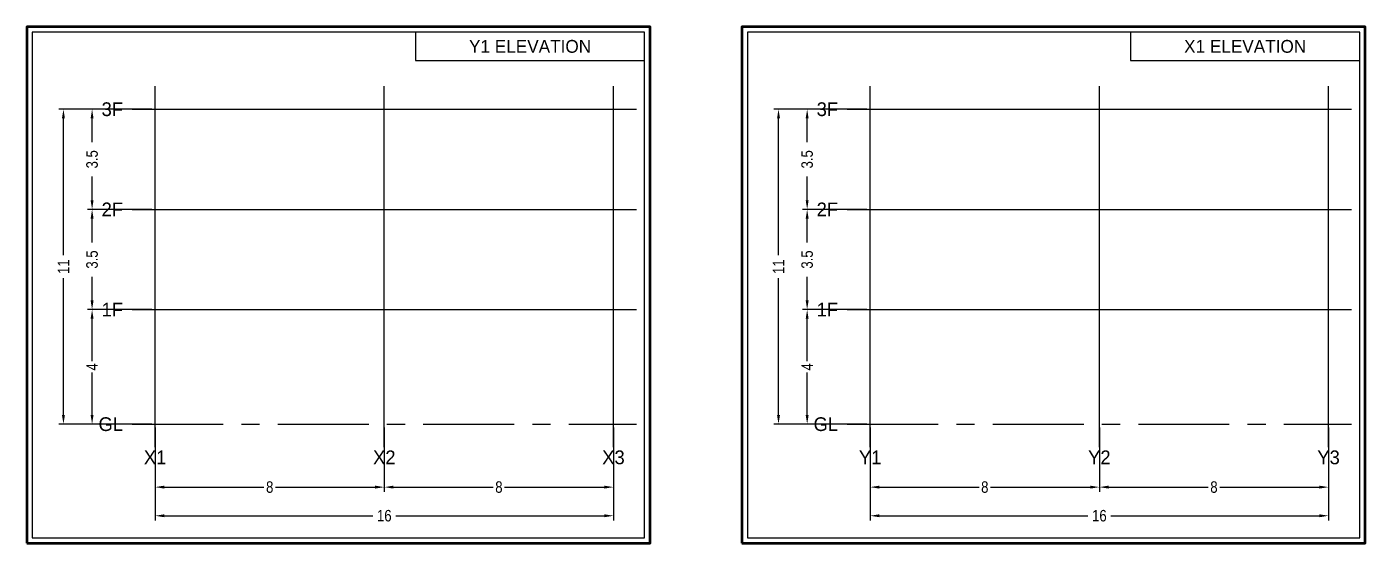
# Model space of a CAD drawing. Header units: metres. Extents: x -4.5 to 67.2, y -4.2 to 92.8.
# Drawn here: x 20.48 to 67.2, y -4.16 to 13.88 of the extents above; entities that cross this region are included whole.
import ezdxf
from ezdxf.enums import TextEntityAlignment as Align

# ---------------------------------------------------------------- set-up
doc = ezdxf.new("R2010")
doc.units = ezdxf.units.M
doc.linetypes.add('CENTER', pattern=[5.08, 3.175, -0.635, 0.635, -0.635])
for name, color, linetype in [('ELEV_X1_BEAM', 3, 'Continuous'), ('ELEV_X1_COL', 1, 'Continuous'), ('ELEV_X1_DIM', 2, 'Continuous'), ('ELEV_X1_FRAME', 5, 'Continuous'), ('ELEV_X1_GRID', 8, 'Continuous'), ('ELEV_X1_TEXT', 7, 'Continuous'), ('ELEV_Y1_BEAM', 3, 'Continuous'), ('ELEV_Y1_COL', 1, 'Continuous'), ('ELEV_Y1_DIM', 2, 'Continuous'), ('ELEV_Y1_FRAME', 5, 'Continuous'), ('ELEV_Y1_GRID', 8, 'Continuous'), ('ELEV_Y1_TEXT', 7, 'Continuous')]:
    doc.layers.add(name, color=color, linetype=linetype)
doc.styles.add('OpenSansCondensed-Light', font='OpenSansCondensed-Light.ttf')
doc.dimstyles.new('STRUCT_DIM', dxfattribs={"dimtxt": 0.4, "dimasz": 0.32, "dimexe": 0.16, "dimexo": 0.12, "dimgap": 0.12, "dimtad": 1, "dimdsep": 46, "dimcen": 2.5, "dimclrt": 2, "dimazin": 3, "dimtfac": 1, "dimtmove": 0, "dimatfit": 3})

# ---------------------------------------------------------------- blocks, each defined once
blk = doc.blocks.new('_CLOSEDFILLED')
at = {"color": 0, "linetype": 'BYBLOCK'}
blk.add_solid([(-1, 0.16), (0, 0), (-1, -0.16)], dxfattribs=at)
blk = doc.blocks.new('*D25')
for p, q in [((24.96, -0.12), (24.96, -2.36)), ((32.96, -0.12), (32.96, -2.36)), ((25.28, -2.2), (28.76, -2.2)), ((29.16, -2.2), (32.64, -2.2))]:
    blk.add_line(p, q)
at = {"layer": 'Defpoints'}
for p in [(24.96, 0), (32.96, 0), (24.96, -2.2)]:
    blk.add_point(p, dxfattribs=at)
at = {"layer": 'ELEV_Y1_DIM', "xscale": 0.32000000000000006, "yscale": 0.32000000000000006, "rotation": 180}
blk.add_blockref('_CLOSEDFILLED', (24.96, -2.2), dxfattribs=at)
at = {"layer": 'ELEV_Y1_DIM', "xscale": 0.32000000000000006, "yscale": 0.32000000000000006}
blk.add_blockref('_CLOSEDFILLED', (32.96, -2.2), dxfattribs=at)
at = {"layer": 'ELEV_Y1_DIM', "color": 2, "insert": (28.96, -2.2), "char_height": 0.4, "attachment_point": 5, "style": 'OpenSansCondensed-Light'}
blk.add_mtext('8', dxfattribs=at)
blk = doc.blocks.new('*D26')
for p, q in [((32.96, -0.12), (32.96, -2.36)), ((40.96, -0.12), (40.96, -2.36)), ((33.28, -2.2), (36.76, -2.2)), ((37.16, -2.2), (40.64, -2.2))]:
    blk.add_line(p, q)
at = {"layer": 'Defpoints'}
for p in [(32.96, 0), (40.96, 0), (32.96, -2.2)]:
    blk.add_point(p, dxfattribs=at)
at = {"layer": 'ELEV_Y1_DIM', "xscale": 0.32000000000000006, "yscale": 0.32000000000000006, "rotation": 180}
blk.add_blockref('_CLOSEDFILLED', (32.96, -2.2), dxfattribs=at)
at = {"layer": 'ELEV_Y1_DIM', "xscale": 0.32000000000000006, "yscale": 0.32000000000000006}
blk.add_blockref('_CLOSEDFILLED', (40.96, -2.2), dxfattribs=at)
at = {"layer": 'ELEV_Y1_DIM', "color": 2, "insert": (36.96, -2.2), "char_height": 0.4, "attachment_point": 5, "style": 'OpenSansCondensed-Light'}
blk.add_mtext('8', dxfattribs=at)
blk = doc.blocks.new('*D27')
for p, q in [((24.96, -0.12), (24.96, -3.36)), ((40.96, -0.12), (40.96, -3.36)), ((25.28, -3.2), (32.56, -3.2)), ((33.36, -3.2), (40.64, -3.2))]:
    blk.add_line(p, q)
at = {"layer": 'Defpoints'}
for p in [(24.96, 0), (40.96, 0), (24.96, -3.2)]:
    blk.add_point(p, dxfattribs=at)
at = {"layer": 'ELEV_Y1_DIM', "xscale": 0.32000000000000006, "yscale": 0.32000000000000006, "rotation": 180}
blk.add_blockref('_CLOSEDFILLED', (24.96, -3.2), dxfattribs=at)
at = {"layer": 'ELEV_Y1_DIM', "xscale": 0.32000000000000006, "yscale": 0.32000000000000006}
blk.add_blockref('_CLOSEDFILLED', (40.96, -3.2), dxfattribs=at)
at = {"layer": 'ELEV_Y1_DIM', "color": 2, "insert": (32.96, -3.2), "char_height": 0.4, "attachment_point": 5, "style": 'OpenSansCondensed-Light'}
blk.add_mtext('16', dxfattribs=at)
blk = doc.blocks.new('*D28')
for p, q in [((24.84, 4), (22.6, 4)), ((22.76, 2.2), (22.76, 3.68)), ((22.76, 0.32), (22.76, 1.8)), ((24.84, 0), (22.6, 0))]:
    blk.add_line(p, q)
at = {"layer": 'Defpoints'}
for p in [(24.96, 4), (22.76, 0), (24.96, 0)]:
    blk.add_point(p, dxfattribs=at)
at = {"layer": 'ELEV_Y1_DIM', "xscale": 0.32000000000000006, "yscale": 0.32000000000000006}
for p, rotation in [((22.76, 4), 90), ((22.76, 0), 270)]:
    blk.add_blockref('_CLOSEDFILLED', p, dxfattribs=dict(at, rotation=rotation))
at = {"layer": 'ELEV_Y1_DIM', "color": 2, "insert": (22.76, 2), "char_height": 0.4, "attachment_point": 5, "rotation": 90, "style": 'OpenSansCondensed-Light'}
blk.add_mtext('4', dxfattribs=at)
blk = doc.blocks.new('*D29')
for p, q in [((24.84, 7.5), (22.6, 7.5)), ((22.76, 6.35), (22.76, 7.18)), ((22.76, 4.32), (22.76, 5.15)), ((24.84, 4), (22.6, 4))]:
    blk.add_line(p, q)
at = {"layer": 'Defpoints'}
for p in [(24.96, 7.5), (22.76, 4), (24.96, 4)]:
    blk.add_point(p, dxfattribs=at)
at = {"layer": 'ELEV_Y1_DIM', "xscale": 0.32000000000000006, "yscale": 0.32000000000000006}
for p, rotation in [((22.76, 7.5), 90), ((22.76, 4), 270)]:
    blk.add_blockref('_CLOSEDFILLED', p, dxfattribs=dict(at, rotation=rotation))
at = {"layer": 'ELEV_Y1_DIM', "color": 2, "insert": (22.76, 5.75), "char_height": 0.4, "attachment_point": 5, "rotation": 90, "style": 'OpenSansCondensed-Light'}
blk.add_mtext('3.5', dxfattribs=at)
blk = doc.blocks.new('*D30')
for p, q in [((24.84, 11), (22.6, 11)), ((22.76, 9.85), (22.76, 10.68)), ((22.76, 7.82), (22.76, 8.65)), ((24.84, 7.5), (22.6, 7.5))]:
    blk.add_line(p, q)
at = {"layer": 'Defpoints'}
for p in [(24.96, 11), (22.76, 7.5), (24.96, 7.5)]:
    blk.add_point(p, dxfattribs=at)
at = {"layer": 'ELEV_Y1_DIM', "xscale": 0.32000000000000006, "yscale": 0.32000000000000006}
for p, rotation in [((22.76, 11), 90), ((22.76, 7.5), 270)]:
    blk.add_blockref('_CLOSEDFILLED', p, dxfattribs=dict(at, rotation=rotation))
at = {"layer": 'ELEV_Y1_DIM', "color": 2, "insert": (22.76, 9.25), "char_height": 0.4, "attachment_point": 5, "rotation": 90, "style": 'OpenSansCondensed-Light'}
blk.add_mtext('3.5', dxfattribs=at)
blk = doc.blocks.new('*D31')
for p, q in [((24.84, 11), (21.6, 11)), ((21.76, 5.9), (21.76, 10.68)), ((21.76, 0.32), (21.76, 5.1)), ((24.84, 0), (21.6, 0))]:
    blk.add_line(p, q)
at = {"layer": 'Defpoints'}
for p in [(24.96, 11), (21.76, 0), (24.96, 0)]:
    blk.add_point(p, dxfattribs=at)
at = {"layer": 'ELEV_Y1_DIM', "xscale": 0.32000000000000006, "yscale": 0.32000000000000006}
for p, rotation in [((21.76, 11), 90), ((21.76, 0), 270)]:
    blk.add_blockref('_CLOSEDFILLED', p, dxfattribs=dict(at, rotation=rotation))
at = {"layer": 'ELEV_Y1_DIM', "color": 2, "insert": (21.76, 5.5), "char_height": 0.4, "attachment_point": 5, "rotation": 90, "style": 'OpenSansCondensed-Light'}
blk.add_mtext('11', dxfattribs=at)
blk = doc.blocks.new('*D46')
for p, q in [((49.92, -0.12), (49.92, -2.36)), ((57.92, -0.12), (57.92, -2.36)), ((50.24, -2.2), (53.72, -2.2)), ((54.12, -2.2), (57.6, -2.2))]:
    blk.add_line(p, q)
at = {"layer": 'Defpoints'}
for p in [(49.92, 0), (57.92, 0), (49.92, -2.2)]:
    blk.add_point(p, dxfattribs=at)
at = {"layer": 'ELEV_X1_DIM', "xscale": 0.32000000000000006, "yscale": 0.32000000000000006, "rotation": 180}
blk.add_blockref('_CLOSEDFILLED', (49.92, -2.2), dxfattribs=at)
at = {"layer": 'ELEV_X1_DIM', "xscale": 0.32000000000000006, "yscale": 0.32000000000000006}
blk.add_blockref('_CLOSEDFILLED', (57.92, -2.2), dxfattribs=at)
at = {"layer": 'ELEV_X1_DIM', "color": 2, "insert": (53.92, -2.2), "char_height": 0.4, "attachment_point": 5, "style": 'OpenSansCondensed-Light'}
blk.add_mtext('8', dxfattribs=at)
blk = doc.blocks.new('*D47')
for p, q in [((57.92, -0.12), (57.92, -2.36)), ((65.92, -0.12), (65.92, -2.36)), ((58.24, -2.2), (61.72, -2.2)), ((62.12, -2.2), (65.6, -2.2))]:
    blk.add_line(p, q)
at = {"layer": 'Defpoints'}
for p in [(57.92, 0), (65.92, 0), (57.92, -2.2)]:
    blk.add_point(p, dxfattribs=at)
at = {"layer": 'ELEV_X1_DIM', "xscale": 0.32000000000000006, "yscale": 0.32000000000000006, "rotation": 180}
blk.add_blockref('_CLOSEDFILLED', (57.92, -2.2), dxfattribs=at)
at = {"layer": 'ELEV_X1_DIM', "xscale": 0.32000000000000006, "yscale": 0.32000000000000006}
blk.add_blockref('_CLOSEDFILLED', (65.92, -2.2), dxfattribs=at)
at = {"layer": 'ELEV_X1_DIM', "color": 2, "insert": (61.92, -2.2), "char_height": 0.4, "attachment_point": 5, "style": 'OpenSansCondensed-Light'}
blk.add_mtext('8', dxfattribs=at)
blk = doc.blocks.new('*D48')
for p, q in [((49.92, -0.12), (49.92, -3.36)), ((65.92, -0.12), (65.92, -3.36)), ((50.24, -3.2), (57.52, -3.2)), ((58.32, -3.2), (65.6, -3.2))]:
    blk.add_line(p, q)
at = {"layer": 'Defpoints'}
for p in [(49.92, 0), (65.92, 0), (49.92, -3.2)]:
    blk.add_point(p, dxfattribs=at)
at = {"layer": 'ELEV_X1_DIM', "xscale": 0.32000000000000006, "yscale": 0.32000000000000006, "rotation": 180}
blk.add_blockref('_CLOSEDFILLED', (49.92, -3.2), dxfattribs=at)
at = {"layer": 'ELEV_X1_DIM', "xscale": 0.32000000000000006, "yscale": 0.32000000000000006}
blk.add_blockref('_CLOSEDFILLED', (65.92, -3.2), dxfattribs=at)
at = {"layer": 'ELEV_X1_DIM', "color": 2, "insert": (57.92, -3.2), "char_height": 0.4, "attachment_point": 5, "style": 'OpenSansCondensed-Light'}
blk.add_mtext('16', dxfattribs=at)
blk = doc.blocks.new('*D49')
for p, q in [((49.8, 4), (47.56, 4)), ((47.72, 2.2), (47.72, 3.68)), ((47.72, 0.32), (47.72, 1.8)), ((49.8, 0), (47.56, 0))]:
    blk.add_line(p, q)
at = {"layer": 'Defpoints'}
for p in [(49.92, 4), (47.72, 0), (49.92, 0)]:
    blk.add_point(p, dxfattribs=at)
at = {"layer": 'ELEV_X1_DIM', "xscale": 0.32000000000000006, "yscale": 0.32000000000000006}
for p, rotation in [((47.72, 4), 90), ((47.72, 0), 270)]:
    blk.add_blockref('_CLOSEDFILLED', p, dxfattribs=dict(at, rotation=rotation))
at = {"layer": 'ELEV_X1_DIM', "color": 2, "insert": (47.72, 2), "char_height": 0.4, "attachment_point": 5, "rotation": 90, "style": 'OpenSansCondensed-Light'}
blk.add_mtext('4', dxfattribs=at)
blk = doc.blocks.new('*D50')
for p, q in [((49.8, 7.5), (47.56, 7.5)), ((47.72, 6.35), (47.72, 7.18)), ((47.72, 4.32), (47.72, 5.15)), ((49.8, 4), (47.56, 4))]:
    blk.add_line(p, q)
at = {"layer": 'Defpoints'}
for p in [(49.92, 7.5), (47.72, 4), (49.92, 4)]:
    blk.add_point(p, dxfattribs=at)
at = {"layer": 'ELEV_X1_DIM', "xscale": 0.32000000000000006, "yscale": 0.32000000000000006}
for p, rotation in [((47.72, 7.5), 90), ((47.72, 4), 270)]:
    blk.add_blockref('_CLOSEDFILLED', p, dxfattribs=dict(at, rotation=rotation))
at = {"layer": 'ELEV_X1_DIM', "color": 2, "insert": (47.72, 5.75), "char_height": 0.4, "attachment_point": 5, "rotation": 90, "style": 'OpenSansCondensed-Light'}
blk.add_mtext('3.5', dxfattribs=at)
blk = doc.blocks.new('*D51')
for p, q in [((49.8, 11), (47.56, 11)), ((47.72, 9.85), (47.72, 10.68)), ((47.72, 7.82), (47.72, 8.65)), ((49.8, 7.5), (47.56, 7.5))]:
    blk.add_line(p, q)
at = {"layer": 'Defpoints'}
for p in [(49.92, 11), (47.72, 7.5), (49.92, 7.5)]:
    blk.add_point(p, dxfattribs=at)
at = {"layer": 'ELEV_X1_DIM', "xscale": 0.32000000000000006, "yscale": 0.32000000000000006}
for p, rotation in [((47.72, 11), 90), ((47.72, 7.5), 270)]:
    blk.add_blockref('_CLOSEDFILLED', p, dxfattribs=dict(at, rotation=rotation))
at = {"layer": 'ELEV_X1_DIM', "color": 2, "insert": (47.72, 9.25), "char_height": 0.4, "attachment_point": 5, "rotation": 90, "style": 'OpenSansCondensed-Light'}
blk.add_mtext('3.5', dxfattribs=at)
blk = doc.blocks.new('*D52')
for p, q in [((49.8, 11), (46.56, 11)), ((46.72, 5.9), (46.72, 10.68)), ((46.72, 0.32), (46.72, 5.1)), ((49.8, 0), (46.56, 0))]:
    blk.add_line(p, q)
at = {"layer": 'Defpoints'}
for p in [(49.92, 11), (46.72, 0), (49.92, 0)]:
    blk.add_point(p, dxfattribs=at)
at = {"layer": 'ELEV_X1_DIM', "xscale": 0.32000000000000006, "yscale": 0.32000000000000006}
for p, rotation in [((46.72, 11), 90), ((46.72, 0), 270)]:
    blk.add_blockref('_CLOSEDFILLED', p, dxfattribs=dict(at, rotation=rotation))
at = {"layer": 'ELEV_X1_DIM', "color": 2, "insert": (46.72, 5.5), "char_height": 0.4, "attachment_point": 5, "rotation": 90, "style": 'OpenSansCondensed-Light'}
blk.add_mtext('11', dxfattribs=at)

msp = doc.modelspace()

# ---------------------------------------------------------------- linework, layer by layer
at = {"layer": 'ELEV_X1_BEAM'}
for p, q in [((49.92, 11), (57.92, 11)), ((57.92, 11), (65.92, 11)), ((49.92, 7.5), (57.92, 7.5)), ((57.92, 7.5), (65.92, 7.5)), ((49.92, 4), (57.92, 4)), ((57.92, 4), (65.92, 4))]:
    msp.add_line(p, q, dxfattribs=at)
at = {"layer": 'ELEV_X1_COL'}
for p, q in [((49.92, 7.5), (49.92, 11)), ((57.92, 7.5), (57.92, 11)), ((65.92, 7.5), (65.92, 11)), ((49.92, 4), (49.92, 7.5)), ((57.92, 4), (57.92, 7.5)), ((65.92, 4), (65.92, 7.5)), ((49.92, 0), (49.92, 4)), ((57.92, 0), (57.92, 4)), ((65.92, 0), (65.92, 4))]:
    msp.add_line(p, q, dxfattribs=at)
at = {"layer": 'ELEV_X1_FRAME', "lineweight": 50}
msp.add_lwpolyline([(45.44, -4.16), (67.2, -4.16), (67.2, 13.88), (45.44, 13.88)], close=True, dxfattribs=at)
at = {"layer": 'ELEV_X1_FRAME', "lineweight": 25}
msp.add_lwpolyline([(45.632, -3.968), (67.008, -3.968), (67.008, 13.688), (45.632, 13.688)], close=True, dxfattribs=at)
at = {"layer": 'ELEV_X1_FRAME'}
msp.add_lwpolyline([(59.008, 12.7024), (67.008, 12.7024), (67.008, 13.688), (59.008, 13.688)], close=True, dxfattribs=at)
at = {"layer": 'ELEV_X1_GRID', "linetype": 'CENTER'}
for p, q in [((49.92, -0.8), (49.92, 11.8)), ((57.92, -0.8), (57.92, 11.8)), ((65.92, -0.8), (65.92, 11.8)), ((49.12, 11), (66.72, 11)), ((49.12, 7.5), (66.72, 7.5)), ((49.12, 4), (66.72, 4)), ((49.12, 0), (66.72, 0))]:
    msp.add_line(p, q, dxfattribs=at)
at = {"layer": 'ELEV_Y1_BEAM'}
for p, q in [((24.96, 11), (32.96, 11)), ((32.96, 11), (40.96, 11)), ((24.96, 7.5), (32.96, 7.5)), ((32.96, 7.5), (40.96, 7.5)), ((24.96, 4), (32.96, 4)), ((32.96, 4), (40.96, 4))]:
    msp.add_line(p, q, dxfattribs=at)
at = {"layer": 'ELEV_Y1_COL'}
for p, q in [((24.96, 7.5), (24.96, 11)), ((32.96, 7.5), (32.96, 11)), ((40.96, 7.5), (40.96, 11)), ((24.96, 4), (24.96, 7.5)), ((32.96, 4), (32.96, 7.5)), ((40.96, 4), (40.96, 7.5)), ((24.96, 0), (24.96, 4)), ((32.96, 0), (32.96, 4)), ((40.96, 0), (40.96, 4))]:
    msp.add_line(p, q, dxfattribs=at)
at = {"layer": 'ELEV_Y1_FRAME', "lineweight": 50}
msp.add_lwpolyline([(20.48, -4.16), (42.24, -4.16), (42.24, 13.88), (20.48, 13.88)], close=True, dxfattribs=at)
at = {"layer": 'ELEV_Y1_FRAME', "lineweight": 25}
msp.add_lwpolyline([(20.672, -3.968), (42.048, -3.968), (42.048, 13.688), (20.672, 13.688)], close=True, dxfattribs=at)
at = {"layer": 'ELEV_Y1_FRAME'}
msp.add_lwpolyline([(34.048, 12.7024), (42.048, 12.7024), (42.048, 13.688), (34.048, 13.688)], close=True, dxfattribs=at)
at = {"layer": 'ELEV_Y1_GRID', "linetype": 'CENTER'}
for p, q in [((24.96, -0.8), (24.96, 11.8)), ((32.96, -0.8), (32.96, 11.8)), ((40.96, -0.8), (40.96, 11.8)), ((24.16, 11), (41.76, 11)), ((24.16, 7.5), (41.76, 7.5)), ((24.16, 4), (41.76, 4)), ((24.16, 0), (41.76, 0))]:
    msp.add_line(p, q, dxfattribs=at)

# ---------------------------------------------------------------- texts
at = {"layer": 'ELEV_X1_TEXT', "color": 7}
msp.add_text('X1 ELEVATION', height=0.448, dxfattribs=at).set_placement((63.008, 13.1952), align=Align.MIDDLE_CENTER)
at = {"layer": 'ELEV_X1_TEXT', "color": 2}
for s, p in [('3F', (48.8, 11)), ('2F', (48.8, 7.5)), ('1F', (48.8, 4)), ('GL', (48.8, 0))]:
    msp.add_text(s, height=0.48, dxfattribs=at).set_placement(p, align=Align.MIDDLE_RIGHT)
for s, p in [('Y1', (49.92, -1.4)), ('Y2', (57.92, -1.4)), ('Y3', (65.92, -1.4))]:
    msp.add_text(s, height=0.48, dxfattribs=at).set_placement(p, align=Align.CENTER)
at = {"layer": 'ELEV_Y1_TEXT', "color": 7}
msp.add_text('Y1 ELEVATION', height=0.448, dxfattribs=at).set_placement((38.048, 13.1952), align=Align.MIDDLE_CENTER)
at = {"layer": 'ELEV_Y1_TEXT', "color": 2}
for s, p in [('3F', (23.84, 11)), ('2F', (23.84, 7.5)), ('1F', (23.84, 4)), ('GL', (23.84, 0))]:
    msp.add_text(s, height=0.48, dxfattribs=at).set_placement(p, align=Align.MIDDLE_RIGHT)
for s, p in [('X1', (24.96, -1.4)), ('X2', (32.96, -1.4)), ('X3', (40.96, -1.4))]:
    msp.add_text(s, height=0.48, dxfattribs=at).set_placement(p, align=Align.CENTER)

# ---------------------------------------------------------------- dimensions: what is measured, and where the dimension line sits
at = {"layer": 'ELEV_X1_DIM'}
for base, p1, p2, picture, middle in [((46.72, 0), (49.92, 0), (49.92, 11), '*D52', (46.72, 5.5)), ((47.72, 7.5), (49.92, 7.5), (49.92, 11), '*D51', (47.72, 9.25)), ((47.72, 4), (49.92, 4), (49.92, 7.5), '*D50', (47.72, 5.75)), ((47.72, 0), (49.92, 0), (49.92, 4), '*D49', (47.72, 2))]:
    dim = msp.add_linear_dim(base=base, p1=p1, p2=p2, angle=90, dimstyle='STRUCT_DIM', dxfattribs=at)
    dim.commit()
    dim.dimension.update_dxf_attribs({"geometry": picture, "text_midpoint": middle})
for base, p1, p2, picture, middle in [((49.92, -2.2), (49.92, 0), (57.92, 0), '*D46', (53.92, -2.2)), ((49.92, -3.2), (49.92, 0), (65.92, 0), '*D48', (57.92, -3.2)), ((57.92, -2.2), (57.92, 0), (65.92, 0), '*D47', (61.92, -2.2))]:
    dim = msp.add_linear_dim(base=base, p1=p1, p2=p2, dimstyle='STRUCT_DIM', dxfattribs=at)
    dim.commit()
    dim.dimension.update_dxf_attribs({"geometry": picture, "text_midpoint": middle})
at = {"layer": 'ELEV_Y1_DIM'}
for base, p1, p2, picture, middle in [((21.76, 0), (24.96, 0), (24.96, 11), '*D31', (21.76, 5.5)), ((22.76, 7.5), (24.96, 7.5), (24.96, 11), '*D30', (22.76, 9.25)), ((22.76, 4), (24.96, 4), (24.96, 7.5), '*D29', (22.76, 5.75)), ((22.76, 0), (24.96, 0), (24.96, 4), '*D28', (22.76, 2))]:
    dim = msp.add_linear_dim(base=base, p1=p1, p2=p2, angle=90, dimstyle='STRUCT_DIM', dxfattribs=at)
    dim.commit()
    dim.dimension.update_dxf_attribs({"geometry": picture, "text_midpoint": middle})
for base, p1, p2, picture, middle in [((24.96, -2.2), (24.96, 0), (32.96, 0), '*D25', (28.96, -2.2)), ((24.96, -3.2), (24.96, 0), (40.96, 0), '*D27', (32.96, -3.2)), ((32.96, -2.2), (32.96, 0), (40.96, 0), '*D26', (36.96, -2.2))]:
    dim = msp.add_linear_dim(base=base, p1=p1, p2=p2, dimstyle='STRUCT_DIM', dxfattribs=at)
    dim.commit()
    dim.dimension.update_dxf_attribs({"geometry": picture, "text_midpoint": middle})

doc.saveas('drawing.dxf')
